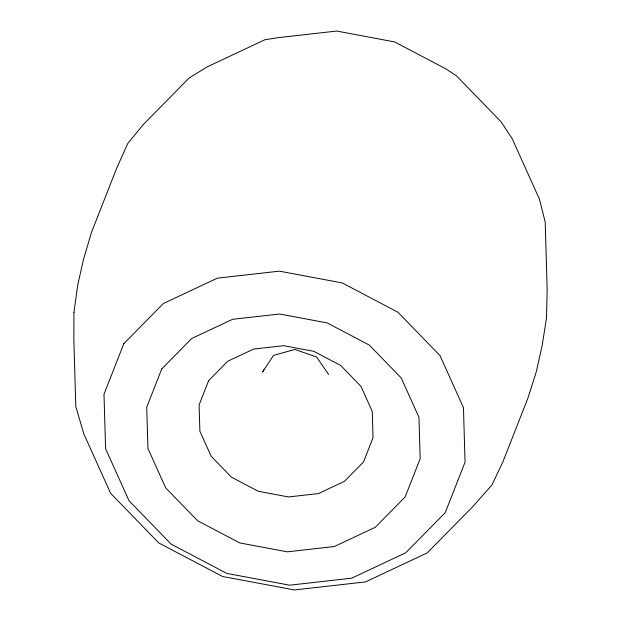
<?xml version="1.0" encoding="UTF-8"?>
<svg xmlns="http://www.w3.org/2000/svg" width="621" height="621" viewBox="0 0 621 621"><rect width="100%" height="100%" fill="white"/><g stroke="black" fill="none" stroke-linecap="round" stroke-linejoin="round"><path stroke-width="0.93" d="M263.995 369.487L262.605 372.041L273.512 355.391L294.835 349.444L316.601 356.997L328.633 374.517M73.946 312.58L73.845 339.664L75.809 406.561L83.796 433.815L110.623 493.307L158.813 542.971L222.566 576.49L294.447 589.95L365.482 581.916L427.217 552.9L472.457 506.977L492.003 484.908L502.994 461.597L527.928 398.115L536.296 371.723L542.133 345.75L546.496 318.131L547.155 289.169L545.199 222.101L539.525 199.364L512.193 138.7L501.17 121.933L456.528 75.886L446.033 68.962L394.645 41.925L336.683 31.05L279.396 37.508L264.95 39.728L207.693 66.633L189.296 77.85L143.133 124.697L127.771 143.467L116.469 168.741L91.473 232.394L83.532 259.337L77.664 285.311L73.946 312.58M123.827 343.654L103.994 394.164L105.593 448.75L129.036 500.743L171.148 544.143L226.851 573.424L289.665 585.192L351.734 578.174L405.692 552.814L445.218 512.682L465.051 462.195L463.46 407.632L440.041 355.647L397.96 312.239L342.264 282.943L279.442 271.152L217.358 278.154L163.377 303.514L123.827 343.654M161.755 368.913L146.735 407.166L147.945 448.502L165.698 487.881L197.594 520.747L239.776 542.925L287.352 551.836L334.354 546.519L375.216 527.314L405.156 496.924L420.176 458.686L418.973 417.359L401.236 377.995L369.363 345.121L327.182 322.928L279.605 314.001L232.588 319.303L191.71 338.507L161.755 368.913M208.664 380.603L199.108 404.931L199.884 431.23L211.171 456.272L231.454 477.176L258.289 491.281L288.548 496.947L318.449 493.563L344.43 481.353L363.471 462.024L373.027 437.704L372.258 411.42L360.98 386.378L340.712 365.474L313.884 351.354L283.626 345.68L253.717 349.049L227.713 361.267L208.664 380.603"/></g></svg>
